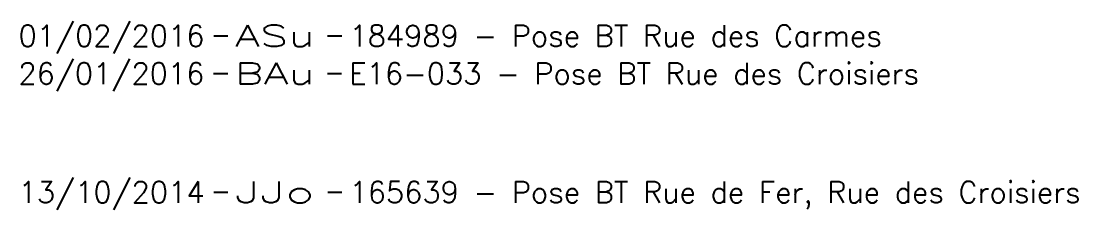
# Model space of a CAD drawing. Header units: millimetres. Extents: x 184994 to 186004, y 128000 to 129009.
# Drawn here: x 185441.04 to 185478.3, y 128510.2 to 128516.87 of the extents above; entities that cross this region are included whole.
import ezdxf
from ezdxf.enums import TextEntityAlignment as Align

# ---------------------------------------------------------------- set-up
doc = ezdxf.new("R2010")
doc.units = ezdxf.units.MM
doc.layers.get('0').update_dxf_attribs({"linetype": 'CONTINUOUS'})
doc.layers.add('B_910', color=7, linetype='CONTINUOUS', plot=False)
doc.styles.get("Standard").update_dxf_attribs({"font": 'romans.shx', "width": 0.85})

# ---------------------------------------------------------------- blocks, each defined once
blk = doc.blocks.new('GIS_MODF')
at = {"color": 0, "linetype": 'Continuous', "flags": 128}
for points in [[(-2.257, -0.012), (-1.757, -0.012)], [(1.758, -0.012), (2.258, -0.012)]]:
    blk.add_lwpolyline(points, dxfattribs=at)
at = {"color": 0, "linetype": 'Continuous'}
blk.add_attdef('DATE', text='', height=0.75, dxfattribs=at).set_placement((-2.583, -0.387), align=Align.RIGHT)
at = {"color": 0, "linetype": 'Continuous', "width": 3.590909}
blk.add_attdef('USER', text='', height=0.75, dxfattribs=at).set_placement((-1.516, -0.387), (1.306, -0.387), align=Align.FIT)
at = {"color": 0, "linetype": 'Continuous'}
blk.add_attdef('DESC', (2.528, -0.387), '', height=0.75, dxfattribs=at)

msp = doc.modelspace()

# ---------------------------------------------------------------- block references
at = {"layer": 'B_910'}
ref = msp.add_blockref('GIS_MODF', (185450.092, 128516.36), dxfattribs=at)
ref.add_attrib('DATE', '01/02/2016', dxfattribs={"layer": '0', "color": 0, "linetype": 'Continuous', "height": 0.75}).set_placement((185447.509, 128515.973), align=Align.RIGHT)
ref.add_attrib('USER', 'ASu', dxfattribs={"layer": '0', "color": 0, "linetype": 'Continuous', "height": 0.75, "width": 1.490566}).set_placement((185448.576, 128515.973), (185451.398, 128515.973), align=Align.FIT)
ref.add_attrib('DESC', '184989 - Pose BT Rue des Carmes', (185452.62, 128515.973), dxfattribs={"layer": '0', "color": 0, "linetype": 'Continuous', "height": 0.75})
ref = msp.add_blockref('GIS_MODF', (185450.086, 128515.024), dxfattribs=at)
ref.add_attrib('DATE', '26/01/2016', dxfattribs={"layer": '0', "color": 0, "linetype": 'Continuous', "height": 0.75}).set_placement((185447.504, 128514.638), align=Align.RIGHT)
ref.add_attrib('USER', 'BAu', dxfattribs={"layer": '0', "color": 0, "linetype": 'Continuous', "height": 0.75, "width": 1.462963}).set_placement((185448.57, 128514.638), (185451.392, 128514.638), align=Align.FIT)
ref.add_attrib('DESC', 'E16-033 - Pose BT Rue des Croisiers', (185452.614, 128514.638), dxfattribs={"layer": '0', "color": 0, "linetype": 'Continuous', "height": 0.75})
ref = msp.add_blockref('GIS_MODF', (185450.094, 128510.835), dxfattribs=at)
ref.add_attrib('DATE', '13/10/2014', dxfattribs={"layer": '0', "color": 0, "linetype": 'Continuous', "height": 0.75}).set_placement((185447.511, 128510.448), align=Align.RIGHT)
ref.add_attrib('USER', 'JJo', dxfattribs={"layer": '0', "color": 0, "linetype": 'Continuous', "height": 0.75, "width": 1.645833}).set_placement((185448.578, 128510.448), (185451.4, 128510.448), align=Align.FIT)
ref.add_attrib('DESC', '165639 - Pose BT Rue de Fer, Rue des Croisiers', (185452.622, 128510.448), dxfattribs={"layer": '0', "color": 0, "linetype": 'Continuous', "height": 0.75})

doc.saveas('drawing.dxf')
